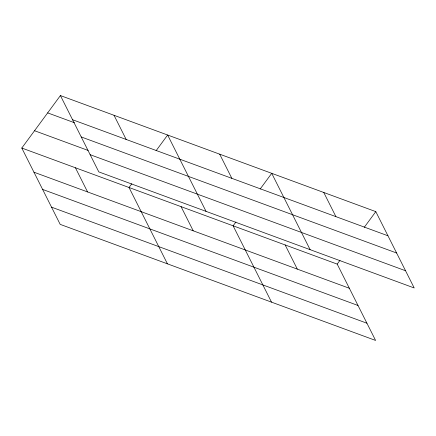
<?xml version="1.0" encoding="UTF-8"?>
<svg xmlns="http://www.w3.org/2000/svg" width="436" height="436" viewBox="0 0 436 436"><rect width="100%" height="100%" fill="white"/><g stroke="black" fill="none" stroke-linecap="round" stroke-linejoin="round"><path stroke-width="0.65" d="M21.8 148.038L337.202 264.107L375.592 340.44L60.19 224.371L21.8 148.038L60.408 95.56L375.81 211.629L414.2 287.962L98.798 171.893L60.408 95.56M131.825 183.714L129.034 187.502L167.429 263.835M156.099 150.72L167.642 135.024L206.032 211.356M235.909 222.017L233.118 225.804L271.514 302.137M260.178 189.022L271.726 173.326L310.116 249.659M337.202 264.107L339.987 260.314M364.262 227.32L375.81 211.629M72.561 119.726L387.964 235.794M47.666 112.88L74.474 122.745M81.216 136.942L396.618 253.011M34.542 130.724L88.159 150.453M90.138 154.682L405.54 270.745M33.953 172.204L349.356 288.267M42.614 189.42L358.016 305.483M51.535 207.155L366.938 323.223M323.768 192.478L335.922 216.643M285.16 244.956L297.314 269.121M219.684 154.175L231.838 178.34M181.076 206.653L193.23 230.818M114.025 115.295L126.178 139.46M75.417 167.767L87.571 191.933"/></g></svg>
